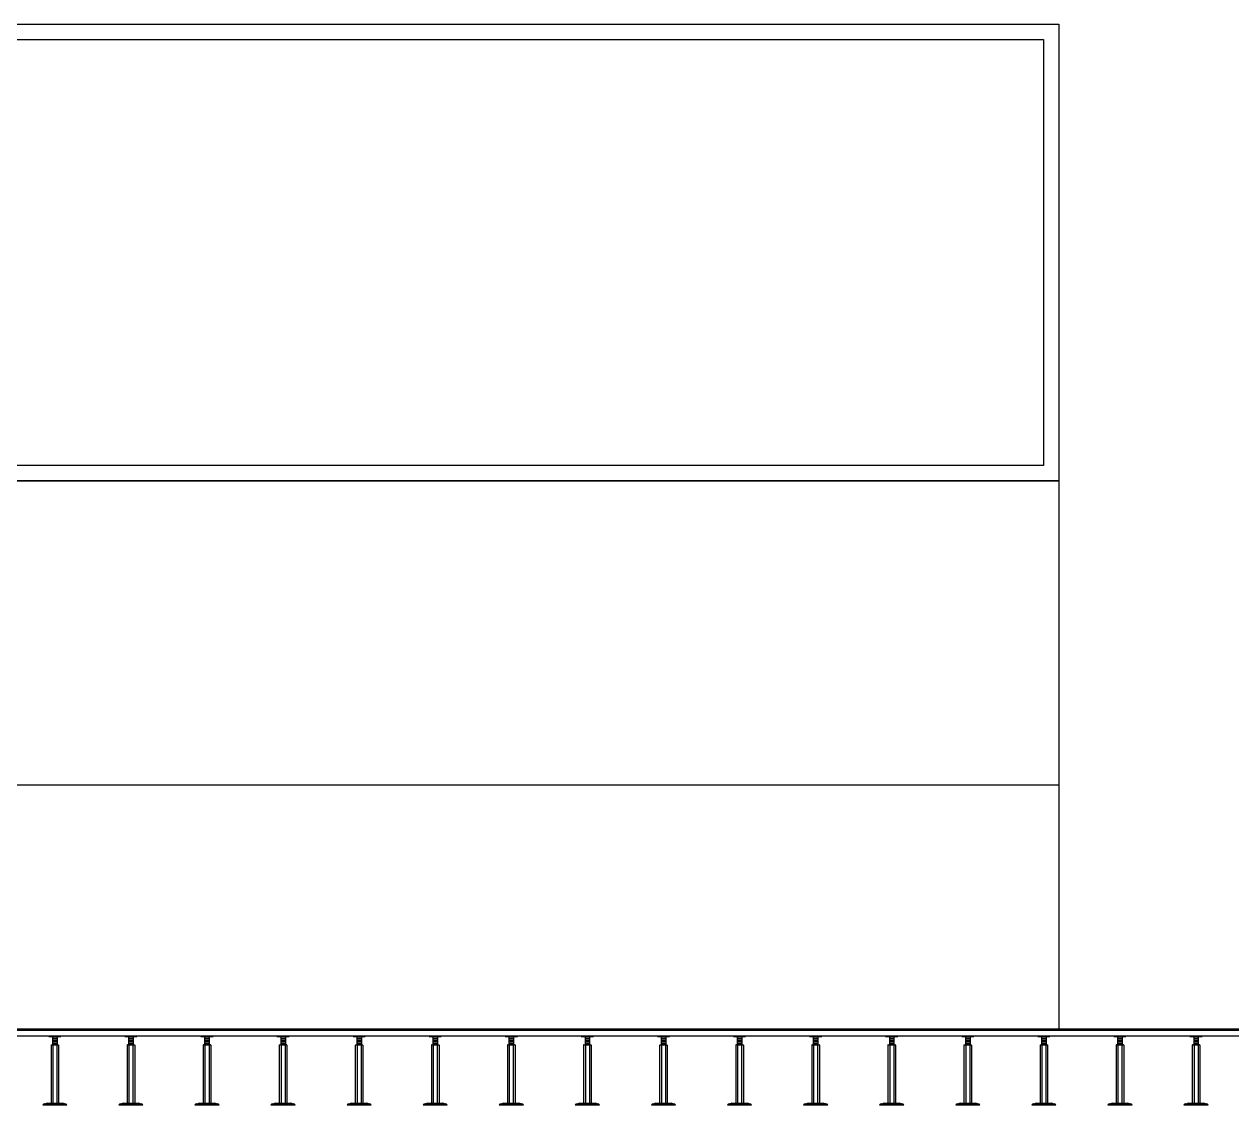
# Model space of a CAD drawing. Header units: millimetres. Extents: x 17311 to 801382, y -242618 to -104888.
# Drawn here: x 545011 to 548979, y -194379 to -190829 of the extents above; entities that cross this region are included whole.
import ezdxf

# ---------------------------------------------------------------- set-up
doc = ezdxf.new("R2010")
doc.units = ezdxf.units.MM
doc.header["$LTSCALE"] = 250
for name, color, linetype in [('A-ELE-4', 4, 'Continuous'), ('A-ELE-8', 8, 'Continuous'), ('A-WIN', 4, 'Continuous'), ('GES', 7, 'Continuous'), ('악세스 350', 7, 'Continuous')]:
    doc.layers.add(name, color=color, linetype=linetype)

# ---------------------------------------------------------------- blocks, each defined once
blk = doc.blocks.new('*U110')
at = {"layer": 'A-ELE-4'}
blk.add_line((-11, 0), (23289, 0), dxfattribs=at)
at = {"layer": 'A-ELE-8'}
for p, q in [((-11, -5), (23289, -5)), ((-11, -23), (23289, -23))]:
    blk.add_line(p, q, dxfattribs=at)
blk = doc.blocks.new('*U111')
at = {"layer": 'GES', "color": 8}
for p, q in [((13828, 224.5, 0), (13828, 227, 0)), ((13828, 227, 0), (13867.9, 227, 0)), ((13828, 224.5, 0), (13867.9, 224.5, 0)), ((13840.4, 224.5, 0), (13840.4, 214.7, 0)), ((13840.4, 221.1, 0), (13840.4, 197.2, 0)), ((13840.4, 219.1, 0), (13855.5, 219.1, 0)), ((13840.4, 219.1, 0), (13855.5, 219.1, 0)), ((13840.4, 214.1, 0), (13855.5, 214.1, 0)), ((13840.4, 214.1, 0), (13855.5, 214.1, 0)), ((13840.4, 209.1, 0), (13855.5, 209.1, 0)), ((13840.4, 209.1, 0), (13855.5, 209.1, 0)), ((13840.4, 204.1, 0), (13855.5, 204.1, 0)), ((13840.4, 204.1, 0), (13855.5, 204.1, 0)), ((13840.4, 199.1, 0), (13855.5, 199.1, 0)), ((13840.4, 199.1, 0), (13855.5, 199.1, 0)), ((13855.5, 224.5, 0), (13855.5, 214.7, 0)), ((13855.5, 221.1, 0), (13855.5, 197.2, 0)), ((13867.9, 224.5, 0), (13867.9, 227, 0)), ((14078, 224.5, 0), (14078, 227, 0)), ((14078, 227, 0), (14117.9, 227, 0)), ((14078, 224.5, 0), (14117.9, 224.5, 0)), ((14090.4, 224.5, 0), (14090.4, 214.7, 0)), ((14090.4, 221.1, 0), (14090.4, 197.2, 0)), ((14090.4, 219.1, 0), (14105.5, 219.1, 0)), ((14090.4, 219.1, 0), (14105.5, 219.1, 0)), ((14090.4, 214.1, 0), (14105.5, 214.1, 0)), ((14090.4, 214.1, 0), (14105.5, 214.1, 0)), ((14090.4, 209.1, 0), (14105.5, 209.1, 0)), ((14090.4, 209.1, 0), (14105.5, 209.1, 0)), ((14090.4, 204.1, 0), (14105.5, 204.1, 0)), ((14090.4, 204.1, 0), (14105.5, 204.1, 0)), ((14090.4, 199.1, 0), (14105.5, 199.1, 0)), ((14090.4, 199.1, 0), (14105.5, 199.1, 0)), ((14105.5, 224.5, 0), (14105.5, 214.7, 0)), ((14105.5, 221.1, 0), (14105.5, 197.2, 0)), ((14117.9, 224.5, 0), (14117.9, 227, 0)), ((14328, 224.5, 0), (14328, 227, 0)), ((14328, 227, 0), (14367.9, 227, 0)), ((14328, 224.5, 0), (14367.9, 224.5, 0)), ((14340.4, 224.5, 0), (14340.4, 214.7, 0)), ((14340.4, 221.1, 0), (14340.4, 197.2, 0)), ((14340.4, 219.1, 0), (14355.5, 219.1, 0)), ((14340.4, 219.1, 0), (14355.5, 219.1, 0)), ((14340.4, 214.1, 0), (14355.5, 214.1, 0)), ((14340.4, 214.1, 0), (14355.5, 214.1, 0)), ((14340.4, 209.1, 0), (14355.5, 209.1, 0)), ((14340.4, 209.1, 0), (14355.5, 209.1, 0)), ((14340.4, 204.1, 0), (14355.5, 204.1, 0)), ((14340.4, 204.1, 0), (14355.5, 204.1, 0)), ((14340.4, 199.1, 0), (14355.5, 199.1, 0)), ((14340.4, 199.1, 0), (14355.5, 199.1, 0)), ((14355.5, 224.5, 0), (14355.5, 214.7, 0)), ((14355.5, 221.1, 0), (14355.5, 197.2, 0)), ((14367.9, 224.5, 0), (14367.9, 227, 0)), ((14578, 224.5, 0), (14578, 227, 0)), ((14578, 227, 0), (14617.9, 227, 0)), ((14578, 224.5, 0), (14617.9, 224.5, 0)), ((14590.4, 224.5, 0), (14590.4, 214.7, 0)), ((14590.4, 221.1, 0), (14590.4, 197.2, 0)), ((14590.4, 219.1, 0), (14605.5, 219.1, 0)), ((14590.4, 219.1, 0), (14605.5, 219.1, 0)), ((14590.4, 214.1, 0), (14605.5, 214.1, 0)), ((14590.4, 214.1, 0), (14605.5, 214.1, 0)), ((14590.4, 209.1, 0), (14605.5, 209.1, 0)), ((14590.4, 209.1, 0), (14605.5, 209.1, 0)), ((14590.4, 204.1, 0), (14605.5, 204.1, 0)), ((14590.4, 204.1, 0), (14605.5, 204.1, 0)), ((14590.4, 199.1, 0), (14605.5, 199.1, 0)), ((14590.4, 199.1, 0), (14605.5, 199.1, 0)), ((14605.5, 224.5, 0), (14605.5, 214.7, 0)), ((14605.5, 221.1, 0), (14605.5, 197.2, 0)), ((14617.9, 224.5, 0), (14617.9, 227, 0)), ((14828, 224.5, 0), (14828, 227, 0)), ((14828, 227, 0), (14867.9, 227, 0)), ((14828, 224.5, 0), (14867.9, 224.5, 0)), ((14840.4, 224.5, 0), (14840.4, 214.7, 0)), ((14840.4, 221.1, 0), (14840.4, 197.2, 0)), ((14840.4, 219.1, 0), (14855.5, 219.1, 0)), ((14840.4, 219.1, 0), (14855.5, 219.1, 0)), ((14840.4, 214.1, 0), (14855.5, 214.1, 0)), ((14840.4, 214.1, 0), (14855.5, 214.1, 0)), ((14840.4, 209.1, 0), (14855.5, 209.1, 0)), ((14840.4, 209.1, 0), (14855.5, 209.1, 0)), ((14840.4, 204.1, 0), (14855.5, 204.1, 0)), ((14840.4, 204.1, 0), (14855.5, 204.1, 0)), ((14840.4, 199.1, 0), (14855.5, 199.1, 0)), ((14840.4, 199.1, 0), (14855.5, 199.1, 0)), ((14855.5, 224.5, 0), (14855.5, 214.7, 0)), ((14855.5, 221.1, 0), (14855.5, 197.2, 0)), ((14867.9, 224.5, 0), (14867.9, 227, 0)), ((15078, 224.5, 0), (15078, 227, 0)), ((15078, 227, 0), (15117.9, 227, 0)), ((15078, 224.5, 0), (15117.9, 224.5, 0)), ((15090.4, 224.5, 0), (15090.4, 214.7, 0)), ((15090.4, 221.1, 0), (15090.4, 197.2, 0)), ((15090.4, 219.1, 0), (15105.5, 219.1, 0)), ((15090.4, 219.1, 0), (15105.5, 219.1, 0)), ((15090.4, 214.1, 0), (15105.5, 214.1, 0)), ((15090.4, 214.1, 0), (15105.5, 214.1, 0)), ((15090.4, 209.1, 0), (15105.5, 209.1, 0)), ((15090.4, 209.1, 0), (15105.5, 209.1, 0)), ((15090.4, 204.1, 0), (15105.5, 204.1, 0)), ((15090.4, 204.1, 0), (15105.5, 204.1, 0)), ((15090.4, 199.1, 0), (15105.5, 199.1, 0)), ((15090.4, 199.1, 0), (15105.5, 199.1, 0)), ((15105.5, 224.5, 0), (15105.5, 214.7, 0)), ((15105.5, 221.1, 0), (15105.5, 197.2, 0)), ((15117.9, 224.5, 0), (15117.9, 227, 0)), ((15328, 224.5, 0), (15328, 227, 0)), ((15328, 227, 0), (15367.9, 227, 0)), ((15328, 224.5, 0), (15367.9, 224.5, 0)), ((15340.4, 224.5, 0), (15340.4, 214.7, 0)), ((15340.4, 221.1, 0), (15340.4, 197.2, 0)), ((15340.4, 219.1, 0), (15355.5, 219.1, 0)), ((15340.4, 219.1, 0), (15355.5, 219.1, 0)), ((15340.4, 214.1, 0), (15355.5, 214.1, 0)), ((15340.4, 214.1, 0), (15355.5, 214.1, 0)), ((15340.4, 209.1, 0), (15355.5, 209.1, 0)), ((15340.4, 209.1, 0), (15355.5, 209.1, 0)), ((15340.4, 204.1, 0), (15355.5, 204.1, 0)), ((15340.4, 204.1, 0), (15355.5, 204.1, 0)), ((15340.4, 199.1, 0), (15355.5, 199.1, 0)), ((15340.4, 199.1, 0), (15355.5, 199.1, 0)), ((15355.5, 224.5, 0), (15355.5, 214.7, 0)), ((15355.5, 221.1, 0), (15355.5, 197.2, 0)), ((15367.9, 224.5, 0), (15367.9, 227, 0)), ((15578, 224.5, 0), (15578, 227, 0)), ((15578, 227, 0), (15617.9, 227, 0)), ((15578, 224.5, 0), (15617.9, 224.5, 0)), ((15590.4, 224.5, 0), (15590.4, 214.7, 0)), ((15590.4, 221.1, 0), (15590.4, 197.2, 0)), ((15590.4, 219.1, 0), (15605.5, 219.1, 0)), ((15590.4, 219.1, 0), (15605.5, 219.1, 0)), ((15590.4, 214.1, 0), (15605.5, 214.1, 0)), ((15590.4, 214.1, 0), (15605.5, 214.1, 0)), ((15590.4, 209.1, 0), (15605.5, 209.1, 0)), ((15590.4, 209.1, 0), (15605.5, 209.1, 0)), ((15590.4, 204.1, 0), (15605.5, 204.1, 0)), ((15590.4, 204.1, 0), (15605.5, 204.1, 0)), ((15590.4, 199.1, 0), (15605.5, 199.1, 0)), ((15590.4, 199.1, 0), (15605.5, 199.1, 0)), ((15605.5, 224.5, 0), (15605.5, 214.7, 0)), ((15605.5, 221.1, 0), (15605.5, 197.2, 0)), ((15617.9, 224.5, 0), (15617.9, 227, 0)), ((15828, 224.5, 0), (15828, 227, 0)), ((15828, 227, 0), (15867.9, 227, 0)), ((15828, 224.5, 0), (15867.9, 224.5, 0)), ((15840.4, 224.5, 0), (15840.4, 214.7, 0)), ((15840.4, 221.1, 0), (15840.4, 197.2, 0)), ((15840.4, 219.1, 0), (15855.5, 219.1, 0)), ((15840.4, 219.1, 0), (15855.5, 219.1, 0)), ((15840.4, 214.1, 0), (15855.5, 214.1, 0)), ((15840.4, 214.1, 0), (15855.5, 214.1, 0)), ((15840.4, 209.1, 0), (15855.5, 209.1, 0)), ((15840.4, 209.1, 0), (15855.5, 209.1, 0)), ((15840.4, 204.1, 0), (15855.5, 204.1, 0)), ((15840.4, 204.1, 0), (15855.5, 204.1, 0)), ((15840.4, 199.1, 0), (15855.5, 199.1, 0)), ((15840.4, 199.1, 0), (15855.5, 199.1, 0)), ((15855.5, 224.5, 0), (15855.5, 214.7, 0)), ((15855.5, 221.1, 0), (15855.5, 197.2, 0)), ((15867.9, 224.5, 0), (15867.9, 227, 0)), ((16078, 224.5, 0), (16078, 227, 0)), ((16078, 227, 0), (16117.9, 227, 0)), ((16078, 224.5, 0), (16117.9, 224.5, 0)), ((16090.4, 224.5, 0), (16090.4, 214.7, 0)), ((16090.4, 221.1, 0), (16090.4, 197.2, 0)), ((16090.4, 219.1, 0), (16105.5, 219.1, 0)), ((16090.4, 219.1, 0), (16105.5, 219.1, 0)), ((16090.4, 214.1, 0), (16105.5, 214.1, 0)), ((16090.4, 214.1, 0), (16105.5, 214.1, 0)), ((16090.4, 209.1, 0), (16105.5, 209.1, 0)), ((16090.4, 209.1, 0), (16105.5, 209.1, 0)), ((16090.4, 204.1, 0), (16105.5, 204.1, 0)), ((16090.4, 204.1, 0), (16105.5, 204.1, 0)), ((16090.4, 199.1, 0), (16105.5, 199.1, 0)), ((16090.4, 199.1, 0), (16105.5, 199.1, 0)), ((16105.5, 224.5, 0), (16105.5, 214.7, 0)), ((16105.5, 221.1, 0), (16105.5, 197.2, 0)), ((16117.9, 224.5, 0), (16117.9, 227, 0)), ((16328, 224.5, 0), (16328, 227, 0)), ((16328, 227, 0), (16367.9, 227, 0)), ((16328, 224.5, 0), (16367.9, 224.5, 0)), ((16340.4, 224.5, 0), (16340.4, 214.7, 0)), ((16340.4, 221.1, 0), (16340.4, 197.2, 0)), ((16340.4, 219.1, 0), (16355.5, 219.1, 0)), ((16340.4, 219.1, 0), (16355.5, 219.1, 0)), ((16340.4, 214.1, 0), (16355.5, 214.1, 0)), ((16340.4, 214.1, 0), (16355.5, 214.1, 0)), ((16340.4, 209.1, 0), (16355.5, 209.1, 0)), ((16340.4, 209.1, 0), (16355.5, 209.1, 0)), ((16340.4, 204.1, 0), (16355.5, 204.1, 0)), ((16340.4, 204.1, 0), (16355.5, 204.1, 0)), ((16340.4, 199.1, 0), (16355.5, 199.1, 0)), ((16340.4, 199.1, 0), (16355.5, 199.1, 0)), ((16355.5, 224.5, 0), (16355.5, 214.7, 0)), ((16355.5, 221.1, 0), (16355.5, 197.2, 0)), ((16367.9, 224.5, 0), (16367.9, 227, 0)), ((16578, 224.5, 0), (16578, 227, 0)), ((16578, 227, 0), (16617.9, 227, 0)), ((16578, 224.5, 0), (16617.9, 224.5, 0)), ((16590.4, 224.5, 0), (16590.4, 214.7, 0)), ((16590.4, 221.1, 0), (16590.4, 197.2, 0)), ((16590.4, 219.1, 0), (16605.5, 219.1, 0)), ((16590.4, 219.1, 0), (16605.5, 219.1, 0)), ((16590.4, 214.1, 0), (16605.5, 214.1, 0)), ((16590.4, 214.1, 0), (16605.5, 214.1, 0)), ((16590.4, 209.1, 0), (16605.5, 209.1, 0)), ((16590.4, 209.1, 0), (16605.5, 209.1, 0)), ((16590.4, 204.1, 0), (16605.5, 204.1, 0)), ((16590.4, 204.1, 0), (16605.5, 204.1, 0)), ((16590.4, 199.1, 0), (16605.5, 199.1, 0)), ((16590.4, 199.1, 0), (16605.5, 199.1, 0)), ((16605.5, 224.5, 0), (16605.5, 214.7, 0)), ((16605.5, 221.1, 0), (16605.5, 197.2, 0)), ((16617.9, 224.5, 0), (16617.9, 227, 0)), ((16828, 224.5, 0), (16828, 227, 0)), ((16828, 227, 0), (16867.9, 227, 0)), ((16828, 224.5, 0), (16867.9, 224.5, 0)), ((16840.4, 224.5, 0), (16840.4, 214.7, 0)), ((16840.4, 221.1, 0), (16840.4, 197.2, 0)), ((16840.4, 219.1, 0), (16855.5, 219.1, 0)), ((16840.4, 219.1, 0), (16855.5, 219.1, 0)), ((16840.4, 214.1, 0), (16855.5, 214.1, 0)), ((16840.4, 214.1, 0), (16855.5, 214.1, 0)), ((16840.4, 209.1, 0), (16855.5, 209.1, 0)), ((16840.4, 209.1, 0), (16855.5, 209.1, 0)), ((16840.4, 204.1, 0), (16855.5, 204.1, 0)), ((16840.4, 204.1, 0), (16855.5, 204.1, 0)), ((16840.4, 199.1, 0), (16855.5, 199.1, 0)), ((16840.4, 199.1, 0), (16855.5, 199.1, 0)), ((16855.5, 224.5, 0), (16855.5, 214.7, 0)), ((16855.5, 221.1, 0), (16855.5, 197.2, 0)), ((16867.9, 224.5, 0), (16867.9, 227, 0)), ((17078, 224.5, 0), (17078, 227, 0)), ((17078, 227, 0), (17117.9, 227, 0)), ((17078, 224.5, 0), (17117.9, 224.5, 0)), ((17090.4, 224.5, 0), (17090.4, 214.7, 0)), ((17090.4, 221.1, 0), (17090.4, 197.2, 0)), ((17090.4, 219.1, 0), (17105.5, 219.1, 0)), ((17090.4, 219.1, 0), (17105.5, 219.1, 0)), ((17090.4, 214.1, 0), (17105.5, 214.1, 0)), ((17090.4, 214.1, 0), (17105.5, 214.1, 0)), ((17090.4, 209.1, 0), (17105.5, 209.1, 0)), ((17090.4, 209.1, 0), (17105.5, 209.1, 0)), ((17090.4, 204.1, 0), (17105.5, 204.1, 0)), ((17090.4, 204.1, 0), (17105.5, 204.1, 0)), ((17090.4, 199.1, 0), (17105.5, 199.1, 0)), ((17090.4, 199.1, 0), (17105.5, 199.1, 0)), ((17105.5, 224.5, 0), (17105.5, 214.7, 0)), ((17105.5, 221.1, 0), (17105.5, 197.2, 0)), ((17117.9, 224.5, 0), (17117.9, 227, 0)), ((17328, 224.5, 0), (17328, 227, 0)), ((17328, 227, 0), (17367.9, 227, 0)), ((17328, 224.5, 0), (17367.9, 224.5, 0)), ((17340.4, 224.5, 0), (17340.4, 214.7, 0)), ((17340.4, 221.1, 0), (17340.4, 197.2, 0)), ((17340.4, 219.1, 0), (17355.5, 219.1, 0)), ((17340.4, 219.1, 0), (17355.5, 219.1, 0)), ((17340.4, 214.1, 0), (17355.5, 214.1, 0)), ((17340.4, 214.1, 0), (17355.5, 214.1, 0)), ((17340.4, 209.1, 0), (17355.5, 209.1, 0)), ((17340.4, 209.1, 0), (17355.5, 209.1, 0)), ((17340.4, 204.1, 0), (17355.5, 204.1, 0)), ((17340.4, 204.1, 0), (17355.5, 204.1, 0)), ((17340.4, 199.1, 0), (17355.5, 199.1, 0)), ((17340.4, 199.1, 0), (17355.5, 199.1, 0)), ((17355.5, 224.5, 0), (17355.5, 214.7, 0)), ((17355.5, 221.1, 0), (17355.5, 197.2, 0)), ((17367.9, 224.5, 0), (17367.9, 227, 0)), ((17578, 224.5, 0), (17578, 227, 0)), ((17578, 227, 0), (17617.9, 227, 0)), ((17578, 224.5, 0), (17617.9, 224.5, 0)), ((17590.4, 224.5, 0), (17590.4, 214.7, 0)), ((17590.4, 221.1, 0), (17590.4, 197.2, 0)), ((17590.4, 219.1, 0), (17605.5, 219.1, 0)), ((17590.4, 219.1, 0), (17605.5, 219.1, 0)), ((17590.4, 214.1, 0), (17605.5, 214.1, 0)), ((17590.4, 214.1, 0), (17605.5, 214.1, 0)), ((17590.4, 209.1, 0), (17605.5, 209.1, 0)), ((17590.4, 209.1, 0), (17605.5, 209.1, 0)), ((17590.4, 204.1, 0), (17605.5, 204.1, 0)), ((17590.4, 204.1, 0), (17605.5, 204.1, 0)), ((17590.4, 199.1, 0), (17605.5, 199.1, 0)), ((17590.4, 199.1, 0), (17605.5, 199.1, 0)), ((17605.5, 224.5, 0), (17605.5, 214.7, 0)), ((17605.5, 221.1, 0), (17605.5, 197.2, 0)), ((17617.9, 224.5, 0), (17617.9, 227, 0)), ((13835.5, 196.4, 0), (13835.5, 5.6, 0)), ((13836.4, 197.2, 0), (13840.5, 197.2, 0)), ((13840.5, 197.2, 0), (13855.5, 197.2, 0)), ((13841.4, 196.4, 0), (13841.4, 5.6, 0)), ((13842.2, 197.2, 0), (13853.9, 197.2, 0)), ((13854.7, 196.4, 0), (13854.7, 5.6, 0)), ((13855.5, 197.2, 0), (13859.7, 197.2, 0)), ((13860.5, 196.4, 0), (13860.5, 5.6, 0)), ((14085.5, 196.4, 0), (14085.5, 5.6, 0)), ((14086.4, 197.2, 0), (14090.5, 197.2, 0)), ((14090.5, 197.2, 0), (14105.5, 197.2, 0)), ((14091.4, 196.4, 0), (14091.4, 5.6, 0)), ((14092.2, 197.2, 0), (14103.9, 197.2, 0)), ((14104.7, 196.4, 0), (14104.7, 5.6, 0)), ((14105.5, 197.2, 0), (14109.7, 197.2, 0)), ((14110.5, 196.4, 0), (14110.5, 5.6, 0)), ((14335.5, 196.4, 0), (14335.5, 5.6, 0)), ((14336.4, 197.2, 0), (14340.5, 197.2, 0)), ((14340.5, 197.2, 0), (14355.5, 197.2, 0)), ((14341.4, 196.4, 0), (14341.4, 5.6, 0)), ((14342.2, 197.2, 0), (14353.9, 197.2, 0)), ((14354.7, 196.4, 0), (14354.7, 5.6, 0)), ((14355.5, 197.2, 0), (14359.7, 197.2, 0)), ((14360.5, 196.4, 0), (14360.5, 5.6, 0)), ((14585.5, 196.4, 0), (14585.5, 5.6, 0)), ((14586.4, 197.2, 0), (14590.5, 197.2, 0)), ((14590.5, 197.2, 0), (14605.5, 197.2, 0)), ((14591.4, 196.4, 0), (14591.4, 5.6, 0)), ((14592.2, 197.2, 0), (14603.9, 197.2, 0)), ((14604.7, 196.4, 0), (14604.7, 5.6, 0)), ((14605.5, 197.2, 0), (14609.7, 197.2, 0)), ((14610.5, 196.4, 0), (14610.5, 5.6, 0)), ((14835.5, 196.4, 0), (14835.5, 5.6, 0)), ((14836.4, 197.2, 0), (14840.5, 197.2, 0)), ((14840.5, 197.2, 0), (14855.5, 197.2, 0)), ((14841.4, 196.4, 0), (14841.4, 5.6, 0)), ((14842.2, 197.2, 0), (14853.9, 197.2, 0)), ((14854.7, 196.4, 0), (14854.7, 5.6, 0)), ((14855.5, 197.2, 0), (14859.7, 197.2, 0)), ((14860.5, 196.4, 0), (14860.5, 5.6, 0)), ((15085.5, 196.4, 0), (15085.5, 5.6, 0)), ((15086.4, 197.2, 0), (15090.5, 197.2, 0)), ((15090.5, 197.2, 0), (15105.5, 197.2, 0)), ((15091.4, 196.4, 0), (15091.4, 5.6, 0)), ((15092.2, 197.2, 0), (15103.9, 197.2, 0)), ((15104.7, 196.4, 0), (15104.7, 5.6, 0)), ((15105.5, 197.2, 0), (15109.7, 197.2, 0)), ((15110.5, 196.4, 0), (15110.5, 5.6, 0)), ((15335.5, 196.4, 0), (15335.5, 5.6, 0)), ((15336.4, 197.2, 0), (15340.5, 197.2, 0)), ((15340.5, 197.2, 0), (15355.5, 197.2, 0)), ((15341.4, 196.4, 0), (15341.4, 5.6, 0)), ((15342.2, 197.2, 0), (15353.9, 197.2, 0)), ((15354.7, 196.4, 0), (15354.7, 5.6, 0)), ((15355.5, 197.2, 0), (15359.7, 197.2, 0)), ((15360.5, 196.4, 0), (15360.5, 5.6, 0)), ((15585.5, 196.4, 0), (15585.5, 5.6, 0)), ((15586.4, 197.2, 0), (15590.5, 197.2, 0)), ((15590.5, 197.2, 0), (15605.5, 197.2, 0)), ((15591.4, 196.4, 0), (15591.4, 5.6, 0)), ((15592.2, 197.2, 0), (15603.9, 197.2, 0)), ((15604.7, 196.4, 0), (15604.7, 5.6, 0)), ((15605.5, 197.2, 0), (15609.7, 197.2, 0)), ((15610.5, 196.4, 0), (15610.5, 5.6, 0)), ((15835.5, 196.4, 0), (15835.5, 5.6, 0)), ((15836.4, 197.2, 0), (15840.5, 197.2, 0)), ((15840.5, 197.2, 0), (15855.5, 197.2, 0)), ((15841.4, 196.4, 0), (15841.4, 5.6, 0)), ((15842.2, 197.2, 0), (15853.9, 197.2, 0)), ((15854.7, 196.4, 0), (15854.7, 5.6, 0)), ((15855.5, 197.2, 0), (15859.7, 197.2, 0)), ((15860.5, 196.4, 0), (15860.5, 5.6, 0)), ((16085.5, 196.4, 0), (16085.5, 5.6, 0)), ((16086.4, 197.2, 0), (16090.5, 197.2, 0)), ((16090.5, 197.2, 0), (16105.5, 197.2, 0)), ((16091.4, 196.4, 0), (16091.4, 5.6, 0)), ((16092.2, 197.2, 0), (16103.9, 197.2, 0)), ((16104.7, 196.4, 0), (16104.7, 5.6, 0)), ((16105.5, 197.2, 0), (16109.7, 197.2, 0)), ((16110.5, 196.4, 0), (16110.5, 5.6, 0)), ((16335.5, 196.4, 0), (16335.5, 5.6, 0)), ((16336.4, 197.2, 0), (16340.5, 197.2, 0)), ((16340.5, 197.2, 0), (16355.5, 197.2, 0)), ((16341.4, 196.4, 0), (16341.4, 5.6, 0)), ((16342.2, 197.2, 0), (16353.9, 197.2, 0)), ((16354.7, 196.4, 0), (16354.7, 5.6, 0)), ((16355.5, 197.2, 0), (16359.7, 197.2, 0)), ((16360.5, 196.4, 0), (16360.5, 5.6, 0)), ((16585.5, 196.4, 0), (16585.5, 5.6, 0)), ((16586.4, 197.2, 0), (16590.5, 197.2, 0)), ((16590.5, 197.2, 0), (16605.5, 197.2, 0)), ((16591.4, 196.4, 0), (16591.4, 5.6, 0)), ((16592.2, 197.2, 0), (16603.9, 197.2, 0)), ((16604.7, 196.4, 0), (16604.7, 5.6, 0)), ((16605.5, 197.2, 0), (16609.7, 197.2, 0)), ((16610.5, 196.4, 0), (16610.5, 5.6, 0)), ((16835.5, 196.4, 0), (16835.5, 5.6, 0)), ((16836.4, 197.2, 0), (16840.5, 197.2, 0)), ((16840.5, 197.2, 0), (16855.5, 197.2, 0)), ((16841.4, 196.4, 0), (16841.4, 5.6, 0)), ((16842.2, 197.2, 0), (16853.9, 197.2, 0)), ((16854.7, 196.4, 0), (16854.7, 5.6, 0)), ((16855.5, 197.2, 0), (16859.7, 197.2, 0)), ((16860.5, 196.4, 0), (16860.5, 5.6, 0)), ((17085.5, 196.4, 0), (17085.5, 5.6, 0)), ((17086.4, 197.2, 0), (17090.5, 197.2, 0)), ((17090.5, 197.2, 0), (17105.5, 197.2, 0)), ((17091.4, 196.4, 0), (17091.4, 5.6, 0)), ((17092.2, 197.2, 0), (17103.9, 197.2, 0)), ((17104.7, 196.4, 0), (17104.7, 5.6, 0)), ((17105.5, 197.2, 0), (17109.7, 197.2, 0)), ((17110.5, 196.4, 0), (17110.5, 5.6, 0)), ((17335.5, 196.4, 0), (17335.5, 5.6, 0)), ((17336.4, 197.2, 0), (17340.5, 197.2, 0)), ((17340.5, 197.2, 0), (17355.5, 197.2, 0)), ((17341.4, 196.4, 0), (17341.4, 5.6, 0)), ((17342.2, 197.2, 0), (17353.9, 197.2, 0)), ((17354.7, 196.4, 0), (17354.7, 5.6, 0)), ((17355.5, 197.2, 0), (17359.7, 197.2, 0)), ((17360.5, 196.4, 0), (17360.5, 5.6, 0)), ((17585.5, 196.4, 0), (17585.5, 5.6, 0)), ((17586.4, 197.2, 0), (17590.5, 197.2, 0)), ((17590.5, 197.2, 0), (17605.5, 197.2, 0)), ((17591.4, 196.4, 0), (17591.4, 5.6, 0)), ((17592.2, 197.2, 0), (17603.9, 197.2, 0)), ((17604.7, 196.4, 0), (17604.7, 5.6, 0)), ((17605.5, 197.2, 0), (17609.7, 197.2, 0)), ((17610.5, 196.4, 0), (17610.5, 5.6, 0)), ((13808.3, 0), (13887.7, 0, 0)), ((13814.7, 2.9), (13881.4, 2.9)), ((13823.2, 5.2), (13873.3, 5.2)), ((13836.4, 4.7, 0), (13840.5, 4.7, 0)), ((13839.7, 4.7, 0), (13839.7, 5.2)), ((13840.5, 4.7, 0), (13855.5, 4.7, 0)), ((13842.2, 4.7, 0), (13853.9, 4.7, 0)), ((13855.5, 4.7, 0), (13859.7, 4.7, 0)), ((13856.4, 4.7, 0), (13856.4, 5.2)), ((14058.3, 0), (14137.7, 0, 0)), ((14064.7, 2.9), (14131.4, 2.9)), ((14073.2, 5.2), (14123.3, 5.2)), ((14086.4, 4.7, 0), (14090.5, 4.7, 0)), ((14089.7, 4.7, 0), (14089.7, 5.2)), ((14090.5, 4.7, 0), (14105.5, 4.7, 0)), ((14092.2, 4.7, 0), (14103.9, 4.7, 0)), ((14105.5, 4.7, 0), (14109.7, 4.7, 0)), ((14106.4, 4.7, 0), (14106.4, 5.2)), ((14308.3, 0), (14387.7, 0, 0)), ((14314.7, 2.9), (14381.4, 2.9)), ((14323.2, 5.2), (14373.3, 5.2)), ((14336.4, 4.7, 0), (14340.5, 4.7, 0)), ((14339.7, 4.7, 0), (14339.7, 5.2)), ((14340.5, 4.7, 0), (14355.5, 4.7, 0)), ((14342.2, 4.7, 0), (14353.9, 4.7, 0)), ((14355.5, 4.7, 0), (14359.7, 4.7, 0)), ((14356.4, 4.7, 0), (14356.4, 5.2)), ((14558.3, 0), (14637.7, 0, 0)), ((14564.7, 2.9), (14631.4, 2.9)), ((14573.2, 5.2), (14623.3, 5.2)), ((14586.4, 4.7, 0), (14590.5, 4.7, 0)), ((14589.7, 4.7, 0), (14589.7, 5.2)), ((14590.5, 4.7, 0), (14605.5, 4.7, 0)), ((14592.2, 4.7, 0), (14603.9, 4.7, 0)), ((14605.5, 4.7, 0), (14609.7, 4.7, 0)), ((14606.4, 4.7, 0), (14606.4, 5.2)), ((14808.3, 0), (14887.7, 0, 0)), ((14814.7, 2.9), (14881.4, 2.9)), ((14823.2, 5.2), (14873.3, 5.2)), ((14836.4, 4.7, 0), (14840.5, 4.7, 0)), ((14839.7, 4.7, 0), (14839.7, 5.2)), ((14840.5, 4.7, 0), (14855.5, 4.7, 0)), ((14842.2, 4.7, 0), (14853.9, 4.7, 0)), ((14855.5, 4.7, 0), (14859.7, 4.7, 0)), ((14856.4, 4.7, 0), (14856.4, 5.2)), ((15058.3, 0), (15137.7, 0, 0)), ((15064.7, 2.9), (15131.4, 2.9)), ((15073.2, 5.2), (15123.3, 5.2)), ((15086.4, 4.7, 0), (15090.5, 4.7, 0)), ((15089.7, 4.7, 0), (15089.7, 5.2)), ((15090.5, 4.7, 0), (15105.5, 4.7, 0)), ((15092.2, 4.7, 0), (15103.9, 4.7, 0)), ((15105.5, 4.7, 0), (15109.7, 4.7, 0)), ((15106.4, 4.7, 0), (15106.4, 5.2)), ((15308.3, 0), (15387.7, 0, 0)), ((15314.7, 2.9), (15381.4, 2.9)), ((15323.2, 5.2), (15373.3, 5.2)), ((15336.4, 4.7, 0), (15340.5, 4.7, 0)), ((15339.7, 4.7, 0), (15339.7, 5.2)), ((15340.5, 4.7, 0), (15355.5, 4.7, 0)), ((15342.2, 4.7, 0), (15353.9, 4.7, 0)), ((15355.5, 4.7, 0), (15359.7, 4.7, 0)), ((15356.4, 4.7, 0), (15356.4, 5.2)), ((15558.3, 0), (15637.7, 0, 0)), ((15564.7, 2.9), (15631.4, 2.9)), ((15573.2, 5.2), (15623.3, 5.2)), ((15586.4, 4.7, 0), (15590.5, 4.7, 0)), ((15589.7, 4.7, 0), (15589.7, 5.2)), ((15590.5, 4.7, 0), (15605.5, 4.7, 0)), ((15592.2, 4.7, 0), (15603.9, 4.7, 0)), ((15605.5, 4.7, 0), (15609.7, 4.7, 0)), ((15606.4, 4.7, 0), (15606.4, 5.2)), ((15808.3, 0), (15887.7, 0, 0)), ((15814.7, 2.9), (15881.4, 2.9)), ((15823.2, 5.2), (15873.3, 5.2)), ((15836.4, 4.7, 0), (15840.5, 4.7, 0)), ((15839.7, 4.7, 0), (15839.7, 5.2)), ((15840.5, 4.7, 0), (15855.5, 4.7, 0)), ((15842.2, 4.7, 0), (15853.9, 4.7, 0)), ((15855.5, 4.7, 0), (15859.7, 4.7, 0)), ((15856.4, 4.7, 0), (15856.4, 5.2)), ((16058.3, 0), (16137.7, 0, 0)), ((16064.7, 2.9), (16131.4, 2.9)), ((16073.2, 5.2), (16123.3, 5.2)), ((16086.4, 4.7, 0), (16090.5, 4.7, 0)), ((16089.7, 4.7, 0), (16089.7, 5.2)), ((16090.5, 4.7, 0), (16105.5, 4.7, 0)), ((16092.2, 4.7, 0), (16103.9, 4.7, 0)), ((16105.5, 4.7, 0), (16109.7, 4.7, 0)), ((16106.4, 4.7, 0), (16106.4, 5.2)), ((16308.3, 0), (16387.7, 0, 0)), ((16314.7, 2.9), (16381.4, 2.9)), ((16323.2, 5.2), (16373.3, 5.2)), ((16336.4, 4.7, 0), (16340.5, 4.7, 0)), ((16339.7, 4.7, 0), (16339.7, 5.2)), ((16340.5, 4.7, 0), (16355.5, 4.7, 0)), ((16342.2, 4.7, 0), (16353.9, 4.7, 0)), ((16355.5, 4.7, 0), (16359.7, 4.7, 0)), ((16356.4, 4.7, 0), (16356.4, 5.2)), ((16558.3, 0), (16637.7, 0, 0)), ((16564.7, 2.9), (16631.4, 2.9)), ((16573.2, 5.2), (16623.3, 5.2)), ((16586.4, 4.7, 0), (16590.5, 4.7, 0)), ((16589.7, 4.7, 0), (16589.7, 5.2)), ((16590.5, 4.7, 0), (16605.5, 4.7, 0)), ((16592.2, 4.7, 0), (16603.9, 4.7, 0)), ((16605.5, 4.7, 0), (16609.7, 4.7, 0)), ((16606.4, 4.7, 0), (16606.4, 5.2)), ((16808.3, 0), (16887.7, 0, 0)), ((16814.7, 2.9), (16881.4, 2.9)), ((16823.2, 5.2), (16873.3, 5.2)), ((16836.4, 4.7, 0), (16840.5, 4.7, 0)), ((16839.7, 4.7, 0), (16839.7, 5.2)), ((16840.5, 4.7, 0), (16855.5, 4.7, 0)), ((16842.2, 4.7, 0), (16853.9, 4.7, 0)), ((16855.5, 4.7, 0), (16859.7, 4.7, 0)), ((16856.4, 4.7, 0), (16856.4, 5.2)), ((17058.3, 0), (17137.7, 0, 0)), ((17064.7, 2.9), (17131.4, 2.9)), ((17073.2, 5.2), (17123.3, 5.2)), ((17086.4, 4.7, 0), (17090.5, 4.7, 0)), ((17089.7, 4.7, 0), (17089.7, 5.2)), ((17090.5, 4.7, 0), (17105.5, 4.7, 0)), ((17092.2, 4.7, 0), (17103.9, 4.7, 0)), ((17105.5, 4.7, 0), (17109.7, 4.7, 0)), ((17106.4, 4.7, 0), (17106.4, 5.2)), ((17308.3, 0), (17387.7, 0, 0)), ((17314.7, 2.9), (17381.4, 2.9)), ((17323.2, 5.2), (17373.3, 5.2)), ((17336.4, 4.7, 0), (17340.5, 4.7, 0)), ((17339.7, 4.7, 0), (17339.7, 5.2)), ((17340.5, 4.7, 0), (17355.5, 4.7, 0)), ((17342.2, 4.7, 0), (17353.9, 4.7, 0)), ((17355.5, 4.7, 0), (17359.7, 4.7, 0)), ((17356.4, 4.7, 0), (17356.4, 5.2)), ((17558.3, 0), (17637.7, 0, 0)), ((17564.7, 2.9), (17631.4, 2.9)), ((17573.2, 5.2), (17623.3, 5.2)), ((17586.4, 4.7, 0), (17590.5, 4.7, 0)), ((17589.7, 4.7, 0), (17589.7, 5.2)), ((17590.5, 4.7, 0), (17605.5, 4.7, 0)), ((17592.2, 4.7, 0), (17603.9, 4.7, 0)), ((17605.5, 4.7, 0), (17609.7, 4.7, 0)), ((17606.4, 4.7, 0), (17606.4, 5.2))]:
    blk.add_line(p, q, dxfattribs=at)
for centre, radius, start, end in [((13836.4, 196.4, 0), 0.833, 90, 180), ((13840.5, 196.4, 0), 0.833, 0, 90), ((13842.2, 196.4, 0), 0.833, 90, 180), ((13853.9, 196.4, 0), 0.833, 0, 90), ((13855.5, 196.4, 0), 0.833, 90, 180), ((13859.7, 196.4, 0), 0.833, 0, 90), ((14086.4, 196.4, 0), 0.833, 90, 180), ((14090.5, 196.4, 0), 0.833, 0, 90), ((14092.2, 196.4, 0), 0.833, 90, 180), ((14103.9, 196.4, 0), 0.833, 0, 90), ((14105.5, 196.4, 0), 0.833, 90, 180), ((14109.7, 196.4, 0), 0.833, 0, 90), ((14336.4, 196.4, 0), 0.833, 90, 180), ((14340.5, 196.4, 0), 0.833, 0, 90), ((14342.2, 196.4, 0), 0.833, 90, 180), ((14353.9, 196.4, 0), 0.833, 0, 90), ((14355.5, 196.4, 0), 0.833, 90, 180), ((14359.7, 196.4, 0), 0.833, 0, 90), ((14586.4, 196.4, 0), 0.833, 90, 180), ((14590.5, 196.4, 0), 0.833, 0, 90), ((14592.2, 196.4, 0), 0.833, 90, 180), ((14603.9, 196.4, 0), 0.833, 0, 90), ((14605.5, 196.4, 0), 0.833, 90, 180), ((14609.7, 196.4, 0), 0.833, 0, 90), ((14836.4, 196.4, 0), 0.833, 90, 180), ((14840.5, 196.4, 0), 0.833, 0, 90), ((14842.2, 196.4, 0), 0.833, 90, 180), ((14853.9, 196.4, 0), 0.833, 0, 90), ((14855.5, 196.4, 0), 0.833, 90, 180), ((14859.7, 196.4, 0), 0.833, 0, 90), ((15086.4, 196.4, 0), 0.833, 90, 180), ((15090.5, 196.4, 0), 0.833, 0, 90), ((15092.2, 196.4, 0), 0.833, 90, 180), ((15103.9, 196.4, 0), 0.833, 0, 90), ((15105.5, 196.4, 0), 0.833, 90, 180), ((15109.7, 196.4, 0), 0.833, 0, 90), ((15336.4, 196.4, 0), 0.833, 90, 180), ((15340.5, 196.4, 0), 0.833, 0, 90), ((15342.2, 196.4, 0), 0.833, 90, 180), ((15353.9, 196.4, 0), 0.833, 0, 90), ((15355.5, 196.4, 0), 0.833, 90, 180), ((15359.7, 196.4, 0), 0.833, 0, 90), ((15586.4, 196.4, 0), 0.833, 90, 180), ((15590.5, 196.4, 0), 0.833, 0, 90), ((15592.2, 196.4, 0), 0.833, 90, 180), ((15603.9, 196.4, 0), 0.833, 0, 90), ((15605.5, 196.4, 0), 0.833, 90, 180), ((15609.7, 196.4, 0), 0.833, 0, 90), ((15836.4, 196.4, 0), 0.833, 90, 180), ((15840.5, 196.4, 0), 0.833, 0, 90), ((15842.2, 196.4, 0), 0.833, 90, 180), ((15853.9, 196.4, 0), 0.833, 0, 90), ((15855.5, 196.4, 0), 0.833, 90, 180), ((15859.7, 196.4, 0), 0.833, 0, 90), ((16086.4, 196.4, 0), 0.833, 90, 180), ((16090.5, 196.4, 0), 0.833, 0, 90), ((16092.2, 196.4, 0), 0.833, 90, 180), ((16103.9, 196.4, 0), 0.833, 0, 90), ((16105.5, 196.4, 0), 0.833, 90, 180), ((16109.7, 196.4, 0), 0.833, 0, 90), ((16336.4, 196.4, 0), 0.833, 90, 180), ((16340.5, 196.4, 0), 0.833, 0, 90), ((16342.2, 196.4, 0), 0.833, 90, 180), ((16353.9, 196.4, 0), 0.833, 0, 90), ((16355.5, 196.4, 0), 0.833, 90, 180), ((16359.7, 196.4, 0), 0.833, 0, 90), ((16586.4, 196.4, 0), 0.833, 90, 180), ((16590.5, 196.4, 0), 0.833, 0, 90), ((16592.2, 196.4, 0), 0.833, 90, 180), ((16603.9, 196.4, 0), 0.833, 0, 90), ((16605.5, 196.4, 0), 0.833, 90, 180), ((16609.7, 196.4, 0), 0.833, 0, 90), ((16836.4, 196.4, 0), 0.833, 90, 180), ((16840.5, 196.4, 0), 0.833, 0, 90), ((16842.2, 196.4, 0), 0.833, 90, 180), ((16853.9, 196.4, 0), 0.833, 0, 90), ((16855.5, 196.4, 0), 0.833, 90, 180), ((16859.7, 196.4, 0), 0.833, 0, 90), ((17086.4, 196.4, 0), 0.833, 90, 180), ((17090.5, 196.4, 0), 0.833, 0, 90), ((17092.2, 196.4, 0), 0.833, 90, 180), ((17103.9, 196.4, 0), 0.833, 0, 90), ((17105.5, 196.4, 0), 0.833, 90, 180), ((17109.7, 196.4, 0), 0.833, 0, 90), ((17336.4, 196.4, 0), 0.833, 90, 180), ((17340.5, 196.4, 0), 0.833, 0, 90), ((17342.2, 196.4, 0), 0.833, 90, 180), ((17353.9, 196.4, 0), 0.833, 0, 90), ((17355.5, 196.4, 0), 0.833, 90, 180), ((17359.7, 196.4, 0), 0.833, 0, 90), ((17586.4, 196.4, 0), 0.833, 90, 180), ((17590.5, 196.4, 0), 0.833, 0, 90), ((17592.2, 196.4, 0), 0.833, 90, 180), ((17603.9, 196.4, 0), 0.833, 0, 90), ((17605.5, 196.4, 0), 0.833, 90, 180), ((17609.7, 196.4, 0), 0.833, 0, 90), ((13814.7, -5.4), 8.33, 90, 139.756), ((13823.2, -3.2), 8.33, 90, 132.9054), ((13836.4, 5.6, 0), 0.833, 180, 270), ((13840.5, 5.6, 0), 0.833, 270, 0), ((13842.2, 5.6, 0), 0.833, 180, 270), ((13853.9, 5.6, 0), 0.833, 270, 0), ((13855.5, 5.6, 0), 0.833, 180, 270), ((13859.7, 5.6, 0), 0.833, 270, 0), ((13873.3, -3.2), 8.33, 47.0946, 90), ((13881.4, -5.4), 8.33, 40.244, 90), ((14064.7, -5.4), 8.33, 90, 139.756), ((14073.2, -3.2), 8.33, 90, 132.9054), ((14086.4, 5.6, 0), 0.833, 180, 270), ((14090.5, 5.6, 0), 0.833, 270, 0), ((14092.2, 5.6, 0), 0.833, 180, 270), ((14103.9, 5.6, 0), 0.833, 270, 0), ((14105.5, 5.6, 0), 0.833, 180, 270), ((14109.7, 5.6, 0), 0.833, 270, 0), ((14123.3, -3.2), 8.33, 47.0946, 90), ((14131.4, -5.4), 8.33, 40.244, 90), ((14314.7, -5.4), 8.33, 90, 139.756), ((14323.2, -3.2), 8.33, 90, 132.9054), ((14336.4, 5.6, 0), 0.833, 180, 270), ((14340.5, 5.6, 0), 0.833, 270, 0), ((14342.2, 5.6, 0), 0.833, 180, 270), ((14353.9, 5.6, 0), 0.833, 270, 0), ((14355.5, 5.6, 0), 0.833, 180, 270), ((14359.7, 5.6, 0), 0.833, 270, 0), ((14373.3, -3.2), 8.33, 47.0946, 90), ((14381.4, -5.4), 8.33, 40.244, 90), ((14564.7, -5.4), 8.33, 90, 139.756), ((14573.2, -3.2), 8.33, 90, 132.9054), ((14586.4, 5.6, 0), 0.833, 180, 270), ((14590.5, 5.6, 0), 0.833, 270, 0), ((14592.2, 5.6, 0), 0.833, 180, 270), ((14603.9, 5.6, 0), 0.833, 270, 0), ((14605.5, 5.6, 0), 0.833, 180, 270), ((14609.7, 5.6, 0), 0.833, 270, 0), ((14623.3, -3.2), 8.33, 47.0946, 90), ((14631.4, -5.4), 8.33, 40.244, 90), ((14814.7, -5.4), 8.33, 90, 139.756), ((14823.2, -3.2), 8.33, 90, 132.9054), ((14836.4, 5.6, 0), 0.833, 180, 270), ((14840.5, 5.6, 0), 0.833, 270, 0), ((14842.2, 5.6, 0), 0.833, 180, 270), ((14853.9, 5.6, 0), 0.833, 270, 0), ((14855.5, 5.6, 0), 0.833, 180, 270), ((14859.7, 5.6, 0), 0.833, 270, 0), ((14873.3, -3.2), 8.33, 47.0946, 90), ((14881.4, -5.4), 8.33, 40.244, 90), ((15064.7, -5.4), 8.33, 90, 139.756), ((15073.2, -3.2), 8.33, 90, 132.9054), ((15086.4, 5.6, 0), 0.833, 180, 270), ((15090.5, 5.6, 0), 0.833, 270, 0), ((15092.2, 5.6, 0), 0.833, 180, 270), ((15103.9, 5.6, 0), 0.833, 270, 0), ((15105.5, 5.6, 0), 0.833, 180, 270), ((15109.7, 5.6, 0), 0.833, 270, 0), ((15123.3, -3.2), 8.33, 47.0946, 90), ((15131.4, -5.4), 8.33, 40.244, 90), ((15314.7, -5.4), 8.33, 90, 139.756), ((15323.2, -3.2), 8.33, 90, 132.9054), ((15336.4, 5.6, 0), 0.833, 180, 270), ((15340.5, 5.6, 0), 0.833, 270, 0), ((15342.2, 5.6, 0), 0.833, 180, 270), ((15353.9, 5.6, 0), 0.833, 270, 0), ((15355.5, 5.6, 0), 0.833, 180, 270), ((15359.7, 5.6, 0), 0.833, 270, 0), ((15373.3, -3.2), 8.33, 47.0946, 90), ((15381.4, -5.4), 8.33, 40.244, 90), ((15564.7, -5.4), 8.33, 90, 139.756), ((15573.2, -3.2), 8.33, 90, 132.9054), ((15586.4, 5.6, 0), 0.833, 180, 270), ((15590.5, 5.6, 0), 0.833, 270, 0), ((15592.2, 5.6, 0), 0.833, 180, 270), ((15603.9, 5.6, 0), 0.833, 270, 0), ((15605.5, 5.6, 0), 0.833, 180, 270), ((15609.7, 5.6, 0), 0.833, 270, 0), ((15623.3, -3.2), 8.33, 47.0946, 90), ((15631.4, -5.4), 8.33, 40.244, 90), ((15814.7, -5.4), 8.33, 90, 139.756), ((15823.2, -3.2), 8.33, 90, 132.9054), ((15836.4, 5.6, 0), 0.833, 180, 270), ((15840.5, 5.6, 0), 0.833, 270, 0), ((15842.2, 5.6, 0), 0.833, 180, 270), ((15853.9, 5.6, 0), 0.833, 270, 0), ((15855.5, 5.6, 0), 0.833, 180, 270), ((15859.7, 5.6, 0), 0.833, 270, 0), ((15873.3, -3.2), 8.33, 47.0946, 90), ((15881.4, -5.4), 8.33, 40.244, 90), ((16064.7, -5.4), 8.33, 90, 139.756), ((16073.2, -3.2), 8.33, 90, 132.9054), ((16086.4, 5.6, 0), 0.833, 180, 270), ((16090.5, 5.6, 0), 0.833, 270, 0), ((16092.2, 5.6, 0), 0.833, 180, 270), ((16103.9, 5.6, 0), 0.833, 270, 0), ((16105.5, 5.6, 0), 0.833, 180, 270), ((16109.7, 5.6, 0), 0.833, 270, 0), ((16123.3, -3.2), 8.33, 47.0946, 90), ((16131.4, -5.4), 8.33, 40.244, 90), ((16314.7, -5.4), 8.33, 90, 139.756), ((16323.2, -3.2), 8.33, 90, 132.9054), ((16336.4, 5.6, 0), 0.833, 180, 270), ((16340.5, 5.6, 0), 0.833, 270, 0), ((16342.2, 5.6, 0), 0.833, 180, 270), ((16353.9, 5.6, 0), 0.833, 270, 0), ((16355.5, 5.6, 0), 0.833, 180, 270), ((16359.7, 5.6, 0), 0.833, 270, 0), ((16373.3, -3.2), 8.33, 47.0946, 90), ((16381.4, -5.4), 8.33, 40.244, 90), ((16564.7, -5.4), 8.33, 90, 139.756), ((16573.2, -3.2), 8.33, 90, 132.9054), ((16586.4, 5.6, 0), 0.833, 180, 270), ((16590.5, 5.6, 0), 0.833, 270, 0), ((16592.2, 5.6, 0), 0.833, 180, 270), ((16603.9, 5.6, 0), 0.833, 270, 0), ((16605.5, 5.6, 0), 0.833, 180, 270), ((16609.7, 5.6, 0), 0.833, 270, 0), ((16623.3, -3.2), 8.33, 47.0946, 90), ((16631.4, -5.4), 8.33, 40.244, 90), ((16814.7, -5.4), 8.33, 90, 139.756), ((16823.2, -3.2), 8.33, 90, 132.9054), ((16836.4, 5.6, 0), 0.833, 180, 270), ((16840.5, 5.6, 0), 0.833, 270, 0), ((16842.2, 5.6, 0), 0.833, 180, 270), ((16853.9, 5.6, 0), 0.833, 270, 0), ((16855.5, 5.6, 0), 0.833, 180, 270), ((16859.7, 5.6, 0), 0.833, 270, 0), ((16873.3, -3.2), 8.33, 47.0946, 90), ((16881.4, -5.4), 8.33, 40.244, 90), ((17064.7, -5.4), 8.33, 90, 139.756), ((17073.2, -3.2), 8.33, 90, 132.9054), ((17086.4, 5.6, 0), 0.833, 180, 270), ((17090.5, 5.6, 0), 0.833, 270, 0), ((17092.2, 5.6, 0), 0.833, 180, 270), ((17103.9, 5.6, 0), 0.833, 270, 0), ((17105.5, 5.6, 0), 0.833, 180, 270), ((17109.7, 5.6, 0), 0.833, 270, 0), ((17123.3, -3.2), 8.33, 47.0946, 90), ((17131.4, -5.4), 8.33, 40.244, 90), ((17314.7, -5.4), 8.33, 90, 139.756), ((17323.2, -3.2), 8.33, 90, 132.9054), ((17336.4, 5.6, 0), 0.833, 180, 270), ((17340.5, 5.6, 0), 0.833, 270, 0), ((17342.2, 5.6, 0), 0.833, 180, 270), ((17353.9, 5.6, 0), 0.833, 270, 0), ((17355.5, 5.6, 0), 0.833, 180, 270), ((17359.7, 5.6, 0), 0.833, 270, 0), ((17373.3, -3.2), 8.33, 47.0946, 90), ((17381.4, -5.4), 8.33, 40.244, 90), ((17564.7, -5.4), 8.33, 90, 139.756), ((17573.2, -3.2), 8.33, 90, 132.9054), ((17586.4, 5.6, 0), 0.833, 180, 270), ((17590.5, 5.6, 0), 0.833, 270, 0), ((17592.2, 5.6, 0), 0.833, 180, 270), ((17603.9, 5.6, 0), 0.833, 270, 0), ((17605.5, 5.6, 0), 0.833, 180, 270), ((17609.7, 5.6, 0), 0.833, 270, 0), ((17623.3, -3.2), 8.33, 47.0946, 90), ((17631.4, -5.4), 8.33, 40.244, 90)]:
    blk.add_arc(centre, radius, start, end, dxfattribs=at)

msp = doc.modelspace()

# ---------------------------------------------------------------- linework, layer by layer
at = {"layer": 'A-ELE-8'}
for p, q in [((548410.7, -192329.5), (548410.7, -194129.5)), ((548410.7, -193329.5), (538610.7, -193329.5))]:
    msp.add_line(p, q, dxfattribs=at)
at = {"layer": 'A-WIN'}
msp.add_line((538610.7, -192329.5), (548410.7, -192329.5), dxfattribs=at)
at = {"layer": 'A-WIN', "color": 9}
for points in [[(538610.7, -190829.5), (548410.7, -190829.5), (548410.7, -192329.5), (538610.7, -192329.5)], [(538660.7, -190879.5), (548360.7, -190879.5), (548360.7, -192279.5), (538660.7, -192279.5)]]:
    msp.add_lwpolyline(points, close=True, dxfattribs=at)

# ---------------------------------------------------------------- block references
at = {"layer": 'GES'}
msp.add_blockref('*U111', (531263.4, -194379.5), dxfattribs=at)
at = {"layer": '악세스 350'}
msp.add_blockref('*U110', (531221.7, -194129.5), dxfattribs=at)

doc.saveas('drawing.dxf')
